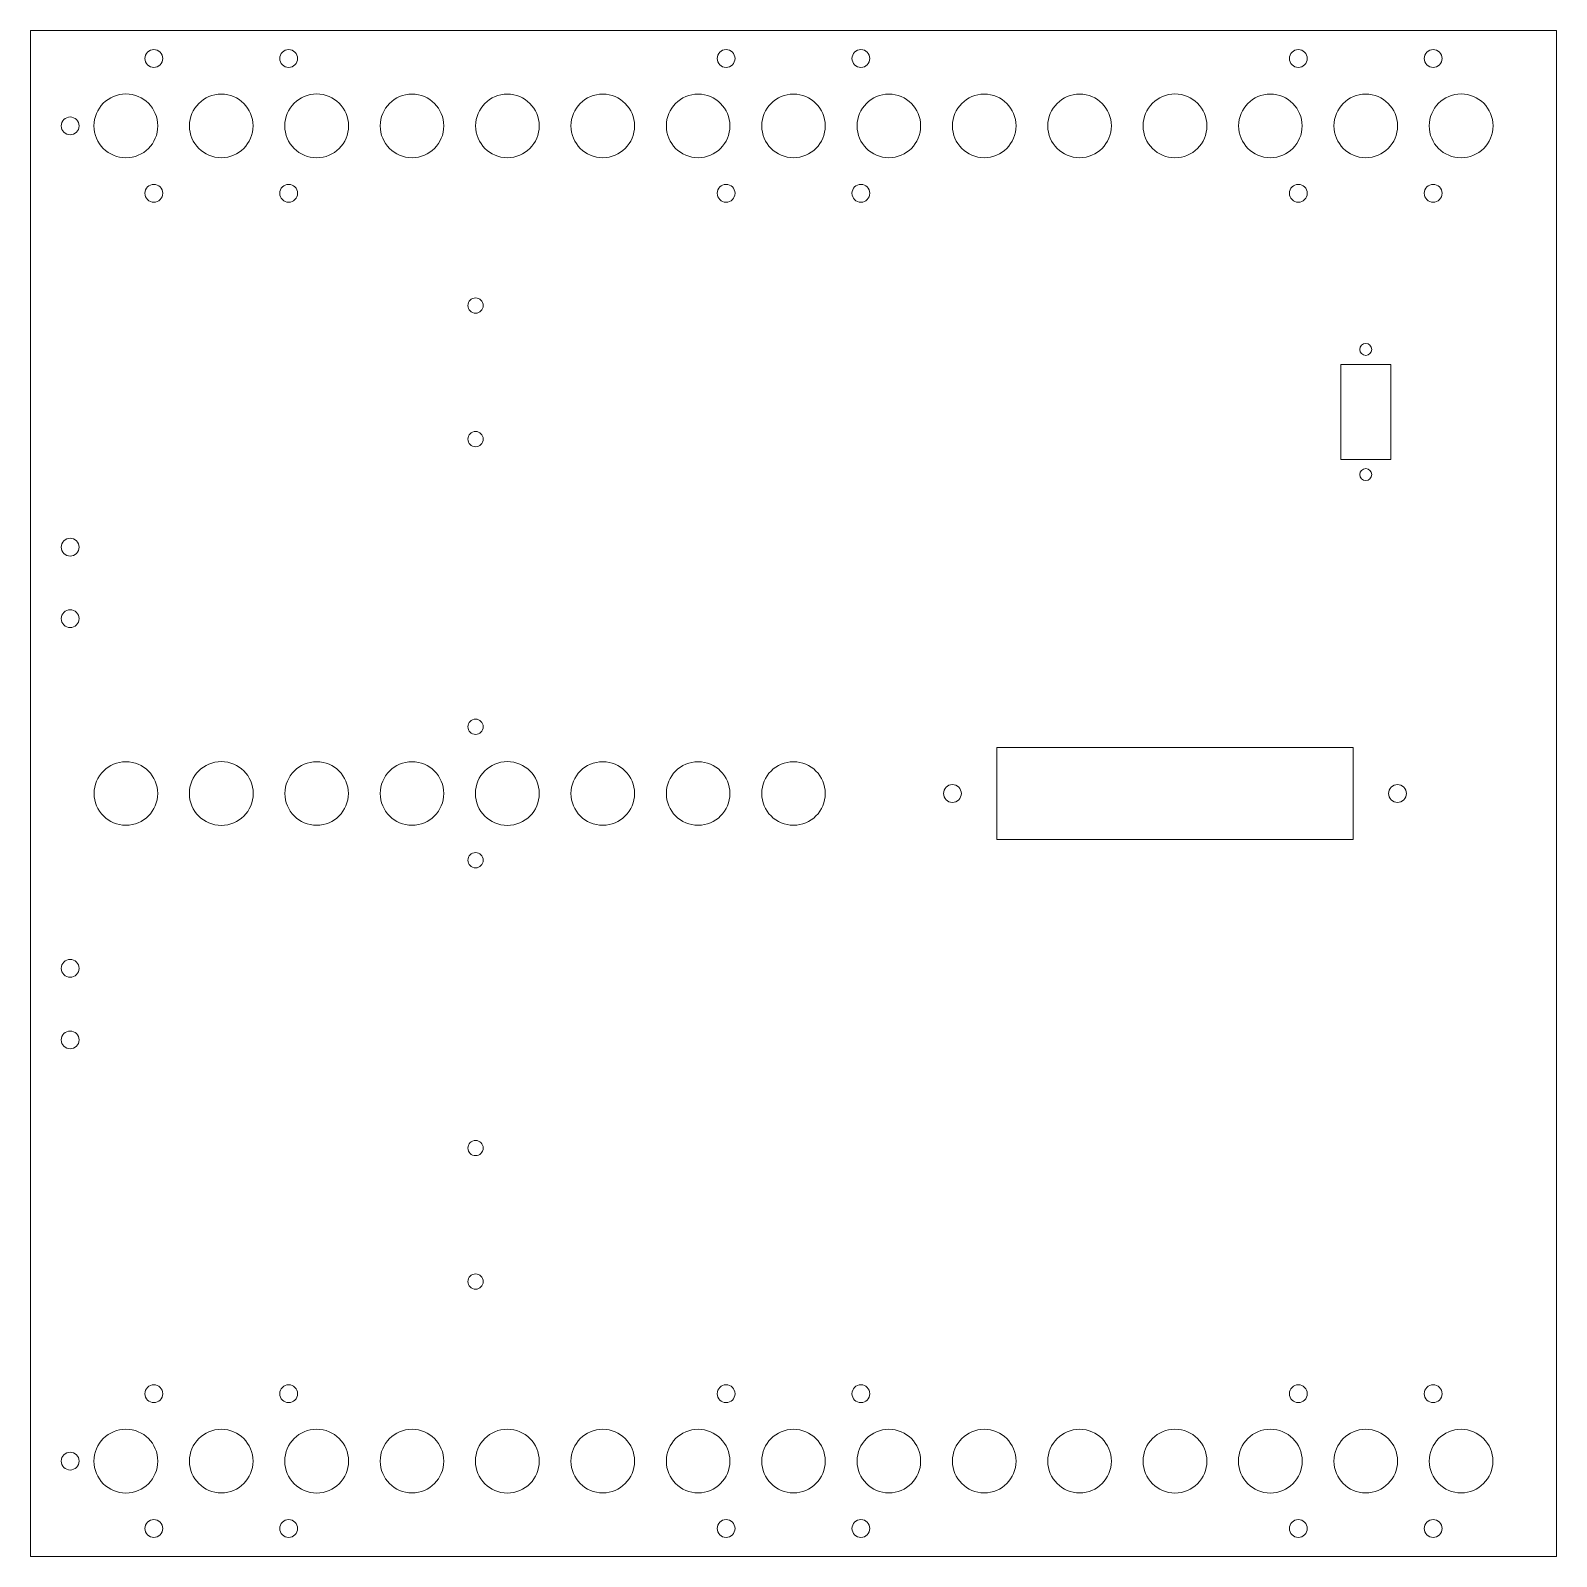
# Model space of a CAD drawing. Header units: inches. Extents: x -6 to 6, y -6 to 6.
import ezdxf

# ---------------------------------------------------------------- set-up
doc = ezdxf.new("R2010")
doc.units = ezdxf.units.IN
doc.header["$MEASUREMENT"] = 0

msp = doc.modelspace()

# ---------------------------------------------------------------- linework, layer by layer
at = {"color": 7, "linetype": 'Continuous', "lineweight": 15}
for p, q in [((-6, 6), (-6, -6)), ((6, 6), (-6, 6)), ((6, -6), (6, 6)), ((4.697, 3.374), (4.303, 3.374)), ((4.303, 3.374), (4.303, 2.626)), ((4.697, 2.626), (4.697, 3.374)), ((4.303, 2.626), (4.697, 2.626)), ((4.4, 0.362), (1.6, 0.362)), ((1.6, 0.362), (1.6, -0.363)), ((4.4, -0.363), (4.4, 0.362)), ((1.6, -0.363), (4.4, -0.363)), ((-6, -6), (6, -6))]:
    msp.add_line(p, q, dxfattribs=at)
for centre, radius in [((-5.03, 5.78), 0.07), ((-3.97, 5.78), 0.07), ((-0.53, 5.78), 0.07), ((0.53, 5.78), 0.07), ((3.97, 5.78), 0.07), ((5.03, 5.78), 0.07), ((-5.25, 5.25), 0.251), ((-4.5, 5.25), 0.25), ((-3.75, 5.25), 0.251), ((-3, 5.25), 0.25), ((-2.25, 5.25), 0.25), ((-1.5, 5.25), 0.25), ((-0.75, 5.25), 0.25), ((0, 5.25), 0.25), ((0.75, 5.25), 0.25), ((1.5, 5.25), 0.25), ((2.25, 5.25), 0.25), ((3, 5.25), 0.251), ((3.75, 5.25), 0.25), ((4.5, 5.25), 0.25), ((5.25, 5.25), 0.251), ((-5.688, 5.25), 0.07), ((-5.03, 4.72), 0.07), ((-3.97, 4.72), 0.07), ((-0.53, 4.72), 0.07), ((0.53, 4.72), 0.07), ((3.97, 4.72), 0.07), ((5.03, 4.72), 0.07), ((-2.5, 3.837), 0.06), ((4.5, 3.492), 0.0469), ((-2.5, 2.787), 0.06), ((4.5, 2.508), 0.0469), ((-5.688, 1.937), 0.07), ((-5.688, 1.375), 0.07), ((-2.5, 0.525), 0.06), ((-5.25, 0), 0.25), ((-4.5, 0), 0.251), ((-3.75, 0), 0.25), ((-3, 0), 0.25), ((-2.25, 0), 0.251), ((-1.5, 0), 0.25), ((-0.75, 0), 0.25), ((0, 0), 0.25), ((1.25, 0), 0.07), ((4.75, 0), 0.07), ((-2.5, -0.525), 0.06), ((-5.688, -1.375), 0.07), ((-5.688, -1.938), 0.07), ((-2.5, -2.788), 0.06), ((-2.5, -3.838), 0.06), ((-5.03, -4.72), 0.07), ((-3.97, -4.72), 0.07), ((-0.53, -4.72), 0.07), ((0.53, -4.72), 0.07), ((3.97, -4.72), 0.07), ((5.03, -4.72), 0.07), ((-5.25, -5.25), 0.251), ((-4.5, -5.25), 0.25), ((-3.75, -5.25), 0.251), ((-3, -5.25), 0.25), ((-2.25, -5.25), 0.251), ((-1.5, -5.25), 0.25), ((-0.75, -5.25), 0.25), ((0, -5.25), 0.25), ((0.75, -5.25), 0.25), ((1.5, -5.25), 0.25), ((2.25, -5.25), 0.25), ((3, -5.25), 0.251), ((3.75, -5.25), 0.251), ((4.5, -5.25), 0.25), ((5.25, -5.25), 0.25), ((-5.688, -5.25), 0.07), ((-5.03, -5.78), 0.07), ((-3.97, -5.78), 0.07), ((-0.53, -5.78), 0.07), ((0.53, -5.78), 0.07), ((3.97, -5.78), 0.07), ((5.03, -5.78), 0.07)]:
    msp.add_circle(centre, radius, dxfattribs=at)

doc.saveas('drawing.dxf')
